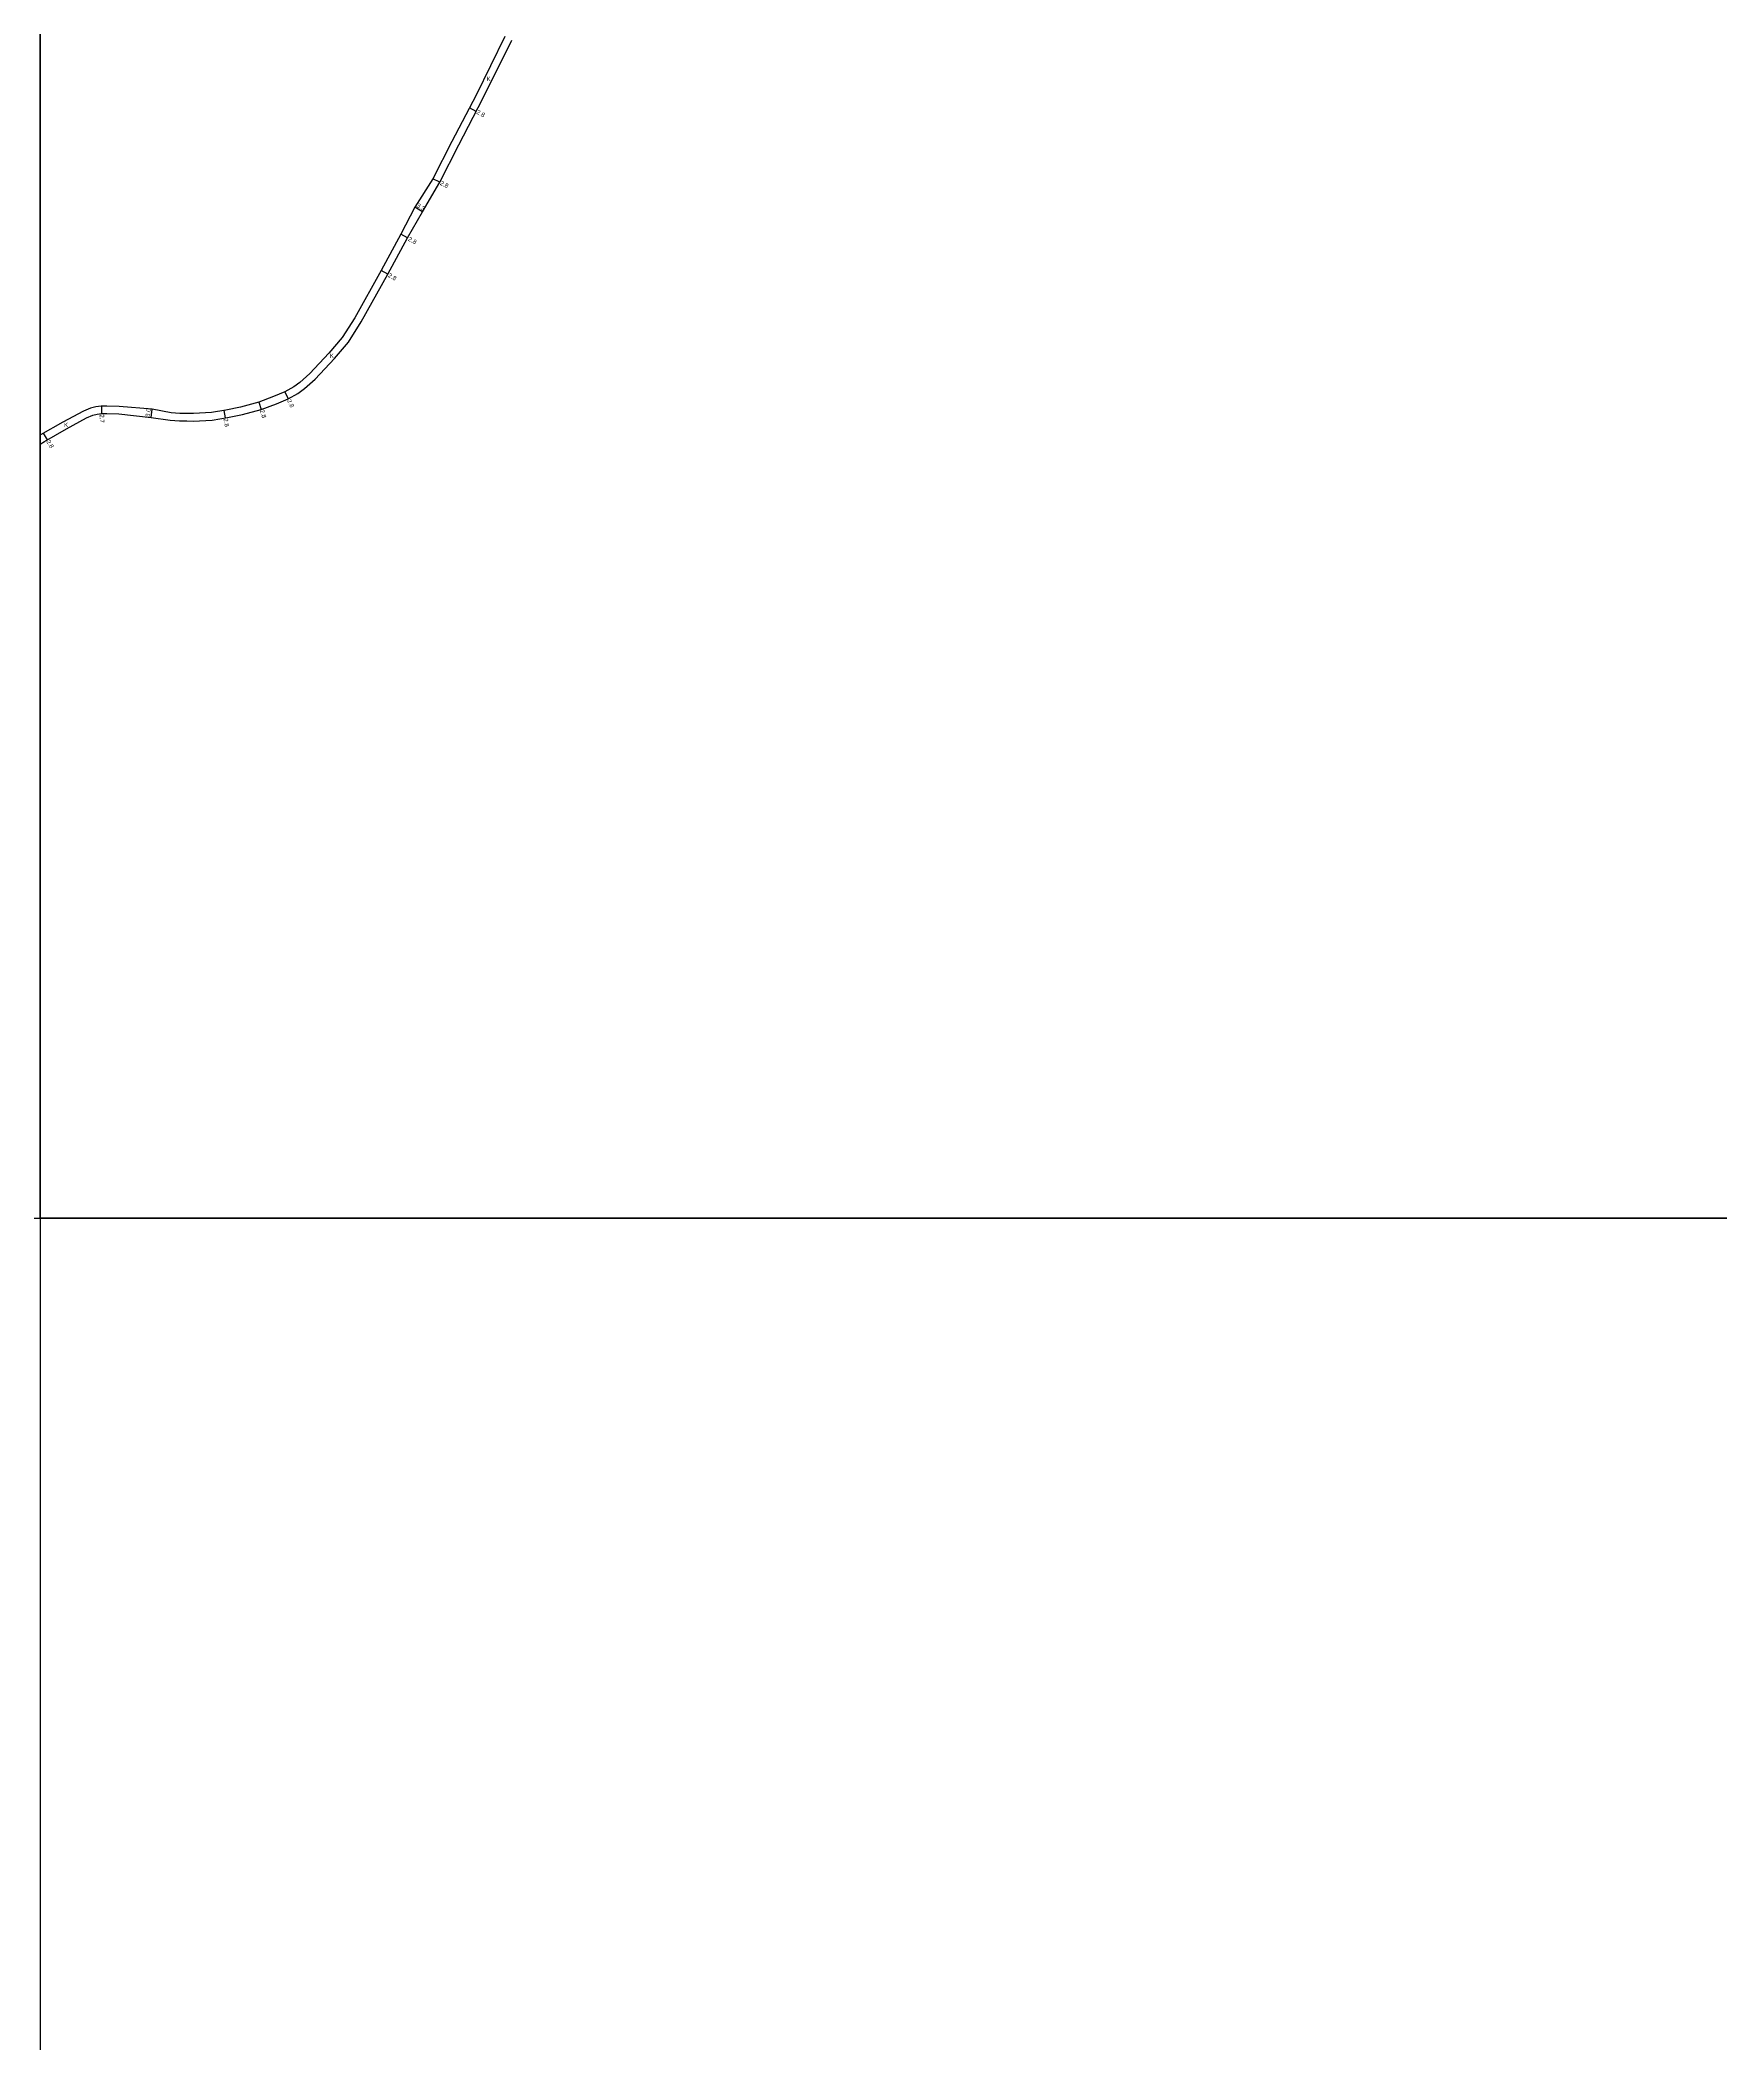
# Model space of a CAD drawing. Header units: metres. Extents: x 0 to 4000, y -96000 to -93000.
# Drawn here: x 800 to 1411, y -94500 to -93772 of the extents above; entities that cross this region are included whole.
import ezdxf

# ---------------------------------------------------------------- set-up
doc = ezdxf.new("R2010")
doc.units = ezdxf.units.M
doc.header["$LTSCALE"] = 2.5
for name, color, linetype in [('図郭', 7, 'Continuous'), ('幅員', 7, 'Continuous'), ('舗装', 7, 'Continuous'), ('道路', 7, 'Continuous')]:
    doc.layers.add(name, color=color, linetype=linetype)
doc.styles.get("Standard").update_dxf_attribs({"font": ''})
doc.styles.get('Standard').set_extended_font_data('@MS PGothic')

msp = doc.modelspace()

# ---------------------------------------------------------------- linework, layer by layer
at = {"layer": '図郭'}
for points in [[(0, -94200), (800, -94200), (800, -93600), (0, -93600)], [(800, -94200), (1600, -94200), (1600, -93600), (800, -93600)], [(800, -94800), (1600, -94800), (1600, -94200), (800, -94200)]]:
    msp.add_lwpolyline(points, close=True, dxfattribs=at)
at = {"layer": '幅員'}
for points in [[(958.48, -93797.79), (955.99, -93796.5)], [(945.24, -93823.53), (942.74, -93822.26)], [(939.02, -93834.29), (936.16, -93832.65)], [(933.54, -93843.79), (931.08, -93842.45)], [(926.39, -93856.98), (923.95, -93855.61)], [(879.51, -93903.45), (880.36, -93906.12)], [(888.89, -93899.76), (890.12, -93902.28)], [(822.47, -93907.62), (822.44, -93904.92)], [(840.32, -93909.01), (840.68, -93906.04)], [(867.35, -93909.19), (866.87, -93906.43)], [(802.68, -93917.1), (801.29, -93914.66)]]:
    msp.add_lwpolyline(points, dxfattribs=at)
at = {"layer": '道路'}
for points in [[(968.93, -93770.64), (958.41, -93791.85), (949.63, -93808.73), (942.74, -93822.26), (936.16, -93832.65), (931.08, -93842.45)], [(933.54, -93843.79), (939.02, -93834.29), (945.24, -93823.53), (952.12, -93810.01), (960.91, -93793.12), (971.44, -93771.89)], [(855.65, -93910.33), (862.58, -93910.02), (868.06, -93909.06), (873.53, -93907.96), (880.36, -93906.12), (885.89, -93904.06), (890.12, -93902.28), (893.72, -93900.27), (896.12, -93898.51), (899.93, -93895.08), (907.01, -93887.55), (912.06, -93881.62), (916.73, -93874.22), (926.39, -93856.98), (933.54, -93843.79)], [(931.08, -93842.45), (923.95, -93855.61), (914.32, -93872.79), (909.8, -93879.96), (904.92, -93885.68), (897.97, -93893.08), (894.35, -93896.34), (892.2, -93897.91), (888.89, -93899.76), (884.86, -93901.45), (879.51, -93903.45), (872.88, -93905.23), (867.54, -93906.31), (862.26, -93907.24), (855.72, -93907.63)], [(808.21, -93910.73), (800.15, -93915.31), (800, -93915.4)], [(855.72, -93907.63), (853.34, -93907.57), (850.77, -93907.52), (847.62, -93907.27), (840.68, -93906.04), (828.77, -93905.01), (824.23, -93904.9), (822.18, -93904.92), (820.21, -93905.14), (818.35, -93905.64), (815.73, -93906.74), (808.21, -93910.73)], [(809.6, -93913.16), (816.87, -93909.19), (819.23, -93908.2), (820.71, -93907.8), (822.35, -93907.62), (824.21, -93907.59), (828.59, -93907.71), (840.32, -93909.01), (847.33, -93909.96), (850.64, -93910.21), (853.27, -93910.27), (855.65, -93910.33)], [(800, -93918.73), (801.59, -93917.71), (809.6, -93913.16)]]:
    msp.add_lwpolyline(points, dxfattribs=at)

# ---------------------------------------------------------------- texts
at = {"layer": '幅員'}
for s, rotation, p in [('2.8', 332.51976, (958.43, -93798.58)), ('2.8', 332.98662, (945.15, -93824.37)), ('3.3', 330.00101, (936.65, -93832.46)), ('2.8', 331.52183, (933.56, -93844.68)), ('2.8', 330.72475, (926.27, -93857.86)), ('2.8', 295.98946, (889.69, -93902.85)), ('2.7', 270.80633, (821.69, -93907.89)), ('3.0', 82.98026, (839.87, -93908.87)), ('2.8', 279.9333, (866.66, -93909.49)), ('2.8', 287.73688, (879.84, -93906.48)), ('2.8', 299.57736, (802.21, -93917.74))]:
    msp.add_text(s, height=1.6, rotation=rotation, dxfattribs=at).set_placement(p)
at = {"layer": '舗装'}
for p in [(962.22, -93786.79), (905.27, -93887.38), (808.71, -93912.46)]:
    msp.add_text('K', height=1.6, dxfattribs=at).set_placement(p)

doc.saveas('drawing.dxf')
